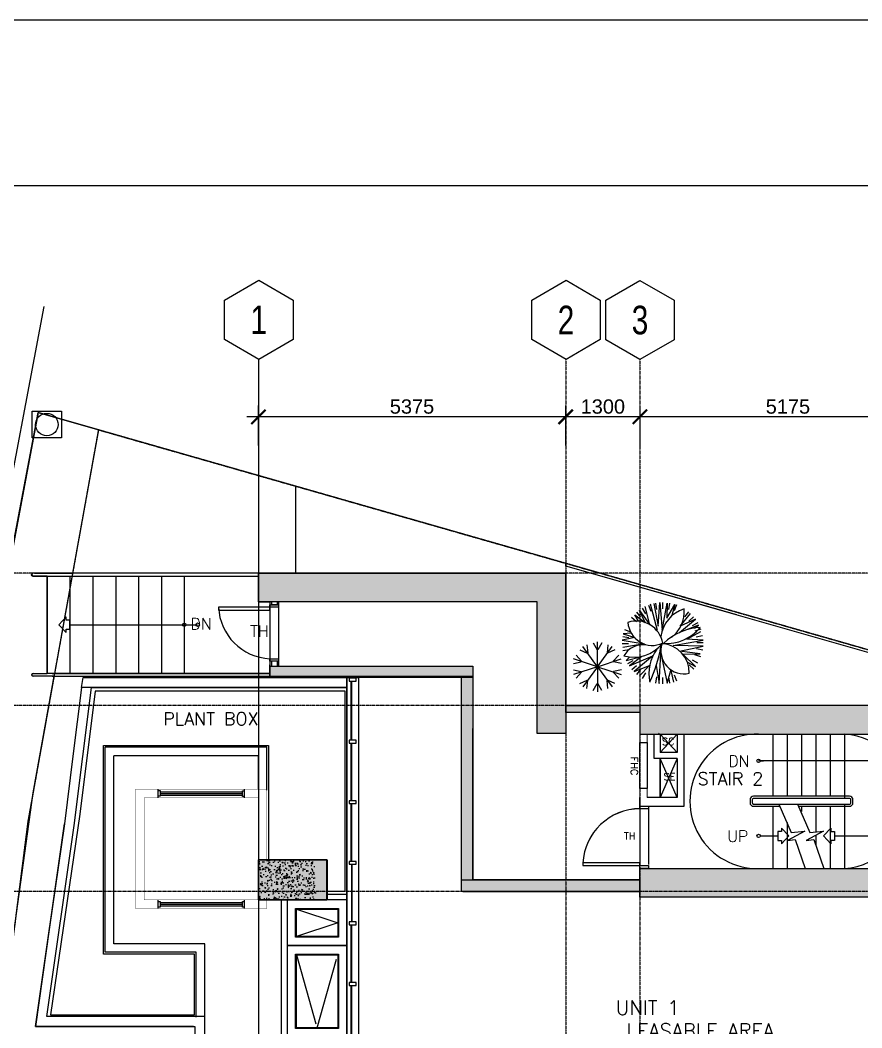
# Model space of a CAD drawing. Header units: inches. Extents: x -189245 to 740841, y -215444 to 469401.
# Drawn here: x 191274 to 205996, y 15239 to 32863 of the extents above; entities that cross this region are included whole.
import ezdxf
from ezdxf.enums import TextEntityAlignment as Align

# ---------------------------------------------------------------- set-up
doc = ezdxf.new("R2010")
doc.units = ezdxf.units.IN
doc.header["$LTSCALE"] = 10
doc.header["$MEASUREMENT"] = 0
for name, pattern in [('CENTER', [2, 1.25, -0.25, 0.25, -0.25]), ('GRID NORMAL$0$GRID BASEMENT$0$GRID GROUND$0$GRID$0$$0$PHANTOM', [2.5, 1.25, -0.25, 0.25, -0.25, 0.25, -0.25]), ('HIDDEN', [0.375, 0.25, -0.125]), ('HIDDEN2', [0.1875, 0.125, -0.0625]), ('PHANTOM2', [31.75, 15.875, -3.175, 3.175, -3.175, 3.175, -3.175])]:
    doc.linetypes.add(name, pattern=pattern)
for name, color, linetype in [('3', 252, 'Continuous'), ('_C_GRANITE', 1, 'Continuous'), ('A-CMU WALL', 4, 'Continuous'), ('A-COLUMN', 6, 'Continuous'), ('A-COLUMN HATCH', 252, 'Continuous'), ('a-dim', 8, 'Continuous'), ('A-DOOR', 1, 'Continuous'), ('A-HATCH COLUMN', 252, 'Continuous'), ('A-HATCH GRAVEL', 8, 'Continuous'), ('A-HATCH-CMU', 8, 'Continuous'), ('A-HATCH-SOLID', 252, 'Continuous'), ('A-PLANTERBOX', 1, 'Continuous'), ('A-ROAD', 252, 'Continuous'), ('A-S-HATCH', 254, 'Continuous'), ('A-SHEARWALL', 6, 'Continuous'), ('A-STAIR', 1, 'Continuous'), ('A-TEXT', 3, 'Continuous'), ('A-TREES', 251, 'Continuous'), ('A-WINDOW', 2, 'Continuous'), ('COLUMN', 6, 'Continuous'), ('GRAY', 8, 'Continuous'), ('GRID', 8, 'CENTER'), ('HATCH AT VIEWPORT', 8, 'Continuous'), ('TSG- DIM1', 1, 'Continuous'), ('TSG- LOW WALL', 22, 'Continuous'), ('TSG- WALL 100', 244, 'Continuous'), ('ZOCALLO', 1, 'Continuous')]:
    doc.layers.add(name, color=color, linetype=linetype)
doc.layers.add('DEFPOINT', color=7, linetype='Continuous', plot=False)
doc.styles.add('GRID NORMAL$0$GRID BASEMENT$0$GRID GROUND$0$GRID$0$Standard', font='ARIAL.TTF')
doc.styles.add('PRSP_Simplex', font='simplex.shx')
doc.dimstyles.new('GRID NORMAL$0$GRID BASEMENT$0$GRID GROUND$0$GRID$0$Standard', dxfattribs={"dimtxt": 250, "dimasz": 0.18, "dimexe": 0.18, "dimexo": 0.0625, "dimgap": 50, "dimtad": 1, "dimdec": 0, "dimzin": 0, "dimdsep": 46, "dimtxsty": 'GRID NORMAL$0$GRID BASEMENT$0$GRID GROUND$0$GRID$0$Standard', "dimcen": 0.09, "dimadec": 0, "dimazin": 0, "dimtfac": 1, "dimtdec": 0, "dimtofl": 0, "dimtmove": 0, "dimatfit": 3, "dimfxl": 1, "dimtolj": 1, "dimtzin": 0, "dimarcsym": 0})

# ---------------------------------------------------------------- blocks, each defined once
blk = doc.blocks.new('GRID NORMAL$0$GRID BASEMENT$0$GRID GROUND$0$GRID$0$$0$GRID-V')
at = {"color": 3}
blk.add_lwpolyline([(6, 10.39), (0, 13.86), (-6, 10.39), (-6, 3.46), (0, 0), (6, 3.46)], close=True, dxfattribs=at)
at = {"color": 6, "style": 'GRID NORMAL$0$GRID BASEMENT$0$GRID GROUND$0$GRID$0$Standard', "width": 0.75}
blk.add_attdef('V', text='', height=5, dxfattribs=at).set_placement((0, 6.93), align=Align.MIDDLE)
blk = doc.blocks.new('GRID NORMAL$0$GRID BASEMENT$0$GRID GROUND$0$GRID$0$_ARCHTICK')
at = {"color": 0, "linetype": 'ByBlock', "ltscale": 20, "const_width": 0.15}
blk.add_lwpolyline([(-0.5, -0.5), (0.5, 0.5)], dxfattribs=at)
blk = doc.blocks.new('*D174')
at = {"layer": 'a-dim', "color": 0, "lineweight": -2, "ltscale": 500}
for p, q in [((202116, 25426), (202116, 26126)), ((207291, 25426), (207291, 26126)), ((207491, 25926), (201916, 25926))]:
    blk.add_line(p, q, dxfattribs=at)
at = {"layer": 'Defpoints', "color": 0, "ltscale": 500}
for p in [(202116, 25926), (202116, 25426), (207291, 25426)]:
    blk.add_point(p, dxfattribs=at)
at = {"layer": 'a-dim', "color": 0, "lineweight": -2, "ltscale": 500, "xscale": 250, "yscale": 250, "zscale": 250, "rotation": 180}
blk.add_blockref('GRID NORMAL$0$GRID BASEMENT$0$GRID GROUND$0$GRID$0$_ARCHTICK', (202116, 25926), dxfattribs=at)
at = {"layer": 'a-dim', "color": 0, "lineweight": -2, "ltscale": 500, "xscale": 250, "yscale": 250, "zscale": 250}
blk.add_blockref('GRID NORMAL$0$GRID BASEMENT$0$GRID GROUND$0$GRID$0$_ARCHTICK', (207291, 25926), dxfattribs=at)
at = {"layer": 'a-dim', "color": 3, "ltscale": 500, "insert": (204703, 26104), "char_height": 250, "attachment_point": 5, "style": 'GRID NORMAL$0$GRID BASEMENT$0$GRID GROUND$0$GRID$0$Standard'}
blk.add_mtext('\\A1;5175', dxfattribs=at)
blk = doc.blocks.new('*D175')
at = {"layer": 'a-dim', "color": 0, "lineweight": -2, "ltscale": 500}
for p, q in [((195441, 25426), (195441, 26126)), ((200816, 25426), (200816, 26126)), ((201016, 25926), (195241, 25926))]:
    blk.add_line(p, q, dxfattribs=at)
at = {"layer": 'Defpoints', "color": 0, "ltscale": 500}
for p in [(195441, 25926), (195441, 25426), (200816, 25426)]:
    blk.add_point(p, dxfattribs=at)
at = {"layer": 'a-dim', "color": 0, "lineweight": -2, "ltscale": 500, "xscale": 250, "yscale": 250, "zscale": 250, "rotation": 180}
blk.add_blockref('GRID NORMAL$0$GRID BASEMENT$0$GRID GROUND$0$GRID$0$_ARCHTICK', (195441, 25926), dxfattribs=at)
at = {"layer": 'a-dim', "color": 0, "lineweight": -2, "ltscale": 500, "xscale": 250, "yscale": 250, "zscale": 250}
blk.add_blockref('GRID NORMAL$0$GRID BASEMENT$0$GRID GROUND$0$GRID$0$_ARCHTICK', (200816, 25926), dxfattribs=at)
at = {"layer": 'a-dim', "color": 3, "ltscale": 500, "insert": (198128, 26104), "char_height": 250, "attachment_point": 5, "style": 'GRID NORMAL$0$GRID BASEMENT$0$GRID GROUND$0$GRID$0$Standard'}
blk.add_mtext('\\A1;5375', dxfattribs=at)
blk = doc.blocks.new('*D178')
at = {"layer": 'a-dim', "color": 0, "lineweight": -2, "ltscale": 500}
for p, q in [((200816, 25426), (200816, 26126)), ((202116, 25426), (202116, 26126)), ((202316, 25926), (200616, 25926))]:
    blk.add_line(p, q, dxfattribs=at)
at = {"layer": 'Defpoints', "color": 0, "ltscale": 500}
for p in [(200816, 25926), (200816, 25426), (202116, 25426)]:
    blk.add_point(p, dxfattribs=at)
at = {"layer": 'a-dim', "color": 0, "lineweight": -2, "ltscale": 500, "xscale": 250, "yscale": 250, "zscale": 250, "rotation": 180}
blk.add_blockref('GRID NORMAL$0$GRID BASEMENT$0$GRID GROUND$0$GRID$0$_ARCHTICK', (200816, 25926), dxfattribs=at)
at = {"layer": 'a-dim', "color": 0, "lineweight": -2, "ltscale": 500, "xscale": 250, "yscale": 250, "zscale": 250}
blk.add_blockref('GRID NORMAL$0$GRID BASEMENT$0$GRID GROUND$0$GRID$0$_ARCHTICK', (202116, 25926), dxfattribs=at)
at = {"layer": 'a-dim', "color": 3, "ltscale": 500, "insert": (201466, 26104), "char_height": 250, "attachment_point": 5, "style": 'GRID NORMAL$0$GRID BASEMENT$0$GRID GROUND$0$GRID$0$Standard'}
blk.add_mtext('\\A1;1300', dxfattribs=at)
blk = doc.blocks.new('SW-5')
at = {"layer": 'A-HATCH-SOLID', "ltscale": 2}
blk.add_hatch(color=254, dxfattribs=at).paths.add_polyline_path([(0, 2800), (-500, 2800), (-500, 500), (-5375, 500), (-5375, 0), (0, 0)])
at = {"layer": 'A-SHEARWALL', "ltscale": 2}
blk.add_lwpolyline([(0, 2800), (-500, 2800), (-500, 500), (-5375, 500), (-5375, 0), (0, 0), (0, 2800)], dxfattribs=at)
at = {"layer": 'A-SHEARWALL', "color": 6, "ltscale": 2}
blk.add_lwpolyline([(0, 2800), (-500, 2800), (-500, 500), (-5375, 500), (-5375, 0), (0, 0), (0, 2800)], dxfattribs=at)
blk = doc.blocks.new('TREE1')
for p, q in [((0, 0), (-1029, 1416)), ((-736, 1527), (-674, 966)), ((-302, 1667), (-22, 1178)), ((0, 0), (0, 1750)), ((0, 0), (1029, 1416)), ((302, 1667), (22, 1178)), ((736, 1527), (674, 966)), ((-1493, 803), (-1113, 385)), ((-1225, 1171), (-710, 940)), ((1225, 1171), (710, 940)), ((1493, 803), (1113, 385)), ((-1679, 228), (-1127, 343)), ((0, 0), (-1664, 541)), ((0, 0), (-1664, -541)), ((0, 0), (-1029, -1416)), ((0, 0), (1664, 541)), ((0, 0), (0, -1750)), ((0, 0), (1029, -1416)), ((0, 0), (1664, -541)), ((1679, 228), (1127, 343)), ((-1679, -228), (-1127, -343)), ((-1493, -803), (-1113, -385)), ((1493, -803), (1113, -385)), ((1679, -228), (1127, -343)), ((-1225, -1171), (-710, -940)), ((-736, -1527), (-674, -966)), ((-302, -1667), (-22, -1178)), ((302, -1667), (22, -1178)), ((736, -1527), (674, -966)), ((1225, -1171), (710, -940))]:
    blk.add_line(p, q)
blk = doc.blocks.new('TREE4')
for p, q in [((-32, 5047), (-32, 4255)), ((-1756, 4733), (-1485, 3989)), ((-908, 4966), (-771, 4186)), ((844, 4976), (707, 4195)), ((2494, 4385), (2098, 3699)), ((3217, 3885), (2708, 3278)), ((-3887, 3223), (-3281, 2714)), ((3843, 3267), (3236, 2757)), ((4351, 2549), (3665, 2153)), ((-4755, 1701), (-4011, 1430)), ((-4388, 2500), (-3702, 2104)), ((-4978, 850), (-4198, 713)), ((4960, 906), (4180, 768)), ((5041, 30), (4249, 30)), ((-5050, -26), (-4258, -26)), ((-4968, -902), (-4188, -765)), ((4970, -847), (4189, -709)), ((-4736, -1750), (-3991, -1479)), ((-4360, -2545), (-3674, -2149)), ((648, -1560), (1512, -4831)), ((4747, -1697), (4002, -1426)), ((-3851, -3263), (-3244, -2754)), ((-3226, -3881), (-2717, -3275)), ((2543, -4354), (2147, -3668)), ((3261, -3845), (2751, -3238)), ((3879, -3220), (3272, -2711)), ((-1703, -4749), (-1432, -4005)), ((-853, -4972), (-715, -4192)), ((24, -5044), (24, -4252)), ((900, -4962), (762, -4182)), ((1748, -4730), (1477, -3985))]:
    blk.add_line(p, q)
for points in [[(792, 2761), (432, 5011), (216, 1290), (-576, 4981), (-1008, 3391), (-1368, 4831)], [(4105, 1740), (4537, 2161), (2593, 1650), (4105, 2821), (1224, 1590), (3529, 3541), (1656, 2791), (2881, 4081)], [(-3025, 2341), (-4105, 2881), (-2521, 1350), (-4681, 1320), (-2089, 990), (-5041, 360), (-1296, 270), (-5041, -360), (-3025, -510), (-4753, -1470)], [(3961, -1230), (4897, -1170), (3457, -690), (5041, -390), (2305, 90), (4969, 540)], [(-3961, -1860), (-4465, -2251), (-2089, -1320), (-4105, -2971), (-2161, -2101), (-3457, -3691)], [(1080, -4951), (576, -2131), (360, -5071), (72, -1620), (-576, -4981), (-504, -3121), (-1512, -4801), (-1152, -3421)], [(3025, -2821), (3457, -3541), (2161, -2581), (2881, -4051), (1584, -2281), (2161, -4561)]]:
    blk.add_lwpolyline(points)
for centre, radius, start, end in [((-2666, 939), 2885, 341.62676, 102.9574), ((16797, -2354), 16812, 154.8092, 170.50063), ((-3240, 3721), 4951, 323.12779, 12.95904), ((353, 3685), 3666, 178.97333, 265.61083), ((3578, -2713), 4452, 73.73227, 141.9617), ((2419, 2989), 2799, 263.22403, 329.30137), ((-371, -5543), 5611, 86.94491, 140.18855), ((-5033, 5120), 7079, 272.84713, 313.67805), ((3261, 557), 3312, 189.64417, 288.67759), ((1272, -2777), 3055, 3.6935, 114.61332), ((1304, -3912), 3984, 126.75758, 185.02943), ((-3876, -322), 4121, 287.09329, 353.19762)]:
    blk.add_arc(centre, radius, start, end)

msp = doc.modelspace()

# ---------------------------------------------------------------- hatches: boundary and pattern name
at = {"layer": 'A-COLUMN'}
msp.add_hatch(color=254, dxfattribs=at).paths.add_polyline_path([(200815.71025, 20876.62787), (202115.71025, 20876.62787), (202115.71025, 20752.09456), (200815.70988, 20752.09456)])
at = {"layer": 'A-COLUMN HATCH'}
h = msp.add_hatch(dxfattribs=at)
h.set_pattern_fill('AR-CONC', color=256, scale=25, angle=-90, style=0)
h.set_pattern_definition([(320, (-110628.17, 351576.13), (-15.688034, -179.315046), [18.75, -206.25]), (265, (-110628.17, 351576.13), (188.04803, 34.68783), [15, -165]), (10.4514, (-110629.47, 351561.18), (172.359886, -144.627345), [15.93505, -175.28553]), (316.1842, (-110578.17, 351576.13), (-41.37975, -266.81026), [28.125, -309.375]), (6.6356, (-110581.61, 351553.9), (243.52947, -233.66568), [23.90257, -262.92825]), (261.1842, (-110578.17, 351576.13), (243.52965, -233.66549), [22.5, -247.5]), (291, (-110590.67, 351551.13), (-100.654723, -149.226763), [18.75, -206.25]), (236, (-110590.67, 351551.13), (181.28751, -60.82883), [15, -165]), (341.4514, (-110599.05, 351538.7), (80.632624, -210.05566), [15.93505, -175.28553]), (307.5, (-110628.167, 351576.13), (83.2234635, -3.039964), [0, -163, 0, -167.5, 0, -165.625]), (277.5, (-110628.17, 351576.13), (98.602928, -65.767384), [0, -95.5, 0, -159.25, 0, -63.125]), (237.5, (-110628.167, 351631.88), (-5.638718, -133.455609), [0, -62.5, 0, -195, 0, -258.75]), (227.5, (-110628.17, 351656.88), (25.026246, -145.796542), [0, -81.25, 0, -129.5, 0, -183.75])])
h.paths.add_polyline_path([(196442.29694, 18177.12214), (195442.29694, 18177.12214), (195442.29694, 17834.28129), (196442.29694, 17835.02857)])
h.paths.add_polyline_path([(196442.29694, 17835.02857), (195442.29694, 17834.28129), (195442.29694, 17477.12214), (196442.29694, 17477.12214)])
at = {"layer": 'A-HATCH COLUMN', "ltscale": 2}
msp.add_hatch(color=254, dxfattribs=at).paths.add_polyline_path([(206790.71024, 20376.65545), (206790.71024, 19801.65545), (207290.71024, 19801.65545), (207290.71024, 20376.65545), (207290.71024, 20876.65545), (202115.71024, 20876.65545), (202115.71024, 20376.65545)])
at = {"layer": 'A-HATCH GRAVEL'}
h = msp.add_hatch(dxfattribs=at)
h.set_pattern_fill('AR-CONC', color=256, scale=100, style=0)
h.set_pattern_definition([(50, (195442.3, -24722.9), (717.26, -62.752), [75, -825]), (355, (195442.3, -24722.9), (-138.751, 752.192), [60, -660]), (100.4514, (195502.1, -24728.1), (578.509, 689.44), [63.74, -701.142]), (46.1842, (195442.3, -24522.9), (1067.241, -165.519), [112.5, -1237.5]), (96.6356, (195531.2, -24536.7), (934.663, 974.118), [95.61, -1051.713]), (351.1842, (195442.3, -24522.9), (934.662, 974.12), [90, -990]), (21, (195542.3, -24572.9), (596.907, -402.619), [75, -825]), (326, (195542.3, -24572.9), (243.315, 725.15), [60, -660]), (71.4514, (195592.04, -24606.4), (840.223, 322.53), [63.74, -701.142]), (37.5, (195442.3, -24722.88), (12.1599, 332.8939), [0, -652, 0, -670, 0, -662.5]), (7.5, (195442.3, -24722.88), (263.0695, 394.4117), [0, -382, 0, -637, 0, -252.5]), (327.5, (195219.3, -24722.88), (533.8224, -22.5549), [0, -250, 0, -780, 0, -1035]), (317.5, (195119.3, -24722.9), (583.186, 100.105), [0, -325, 0, -518, 0, -735])])
h.paths.add_polyline_path([(195442.29694, 17477.12214), (195442.29694, 18177.12214), (196442.29694, 18177.12214), (196442.29694, 17477.12214)])
h = msp.add_hatch(dxfattribs=at)
h.set_pattern_fill('AR-CONC', color=256, scale=100, style=0)
h.set_pattern_definition([(50, (195442.3, -24723.8), (717.26, -62.752), [75, -825]), (355, (195442.3, -24723.8), (-138.751, 752.192), [60, -660]), (100.4514, (195502.1, -24729.04), (578.509, 689.44), [63.74, -701.142]), (46.1842, (195442.3, -24523.8), (1067.241, -165.519), [112.5, -1237.5]), (96.6356, (195531.2, -24537.6), (934.663, 974.118), [95.61, -1051.713]), (351.1842, (195442.3, -24523.8), (934.662, 974.12), [90, -990]), (21, (195542.3, -24573.8), (596.907, -402.619), [75, -825]), (326, (195542.3, -24573.8), (243.315, 725.15), [60, -660]), (71.4514, (195592.04, -24607.36), (840.223, 322.53), [63.74, -701.142]), (37.5, (195442.3, -24723.8), (12.1599, 332.8939), [0, -652, 0, -670, 0, -662.5]), (7.5, (195442.3, -24723.8), (263.0695, 394.4117), [0, -382, 0, -637, 0, -252.5]), (327.5, (195219.3, -24723.8), (533.8224, -22.5549), [0, -250, 0, -780, 0, -1035]), (317.5, (195119.3, -24723.8), (583.186, 100.105), [0, -325, 0, -518, 0, -735])])
h.paths.add_polyline_path([(195442.29694, 17476.18876), (195442.29694, 18176.18876), (196442.29694, 18176.18876), (196442.29694, 17476.18876)])
at = {"layer": 'A-HATCH-SOLID', "ltscale": 2}
for color, points in [(256, [(199190.71024, 21564.18876), (195643.71024, 21564.18876), (195643.71024, 21364.18876), (199190.71024, 21364.18876)]), (256, [(199190.71024, 21364.18876), (198990.71024, 21364.18876), (198990.71024, 17826.18876), (199190.71024, 17826.18876)]), (254, [(206790.71024, 18026.65545), (206790.71024, 18701.65545), (207290.71024, 18701.65545), (207290.71024, 18026.65545), (207290.71024, 17526.65545), (202115.71024, 17526.65545), (202115.71024, 18026.65545)]), (256, [(202115.71024, 17826.18876), (199190.71024, 17826.18876), (198990.71024, 17826.18876), (198990.71024, 17626.18876), (202115.71024, 17626.18876)])]:
    msp.add_hatch(color=color, dxfattribs=at).paths.add_polyline_path(points)
at = {"layer": 'COLUMN', "ltscale": 2}
msp.add_hatch(color=253, dxfattribs=at).paths.add_polyline_path([(195440.71025, 18176.18876), (195440.71025, 17476.18876), (196640.71025, 17476.18876), (196640.71025, 18176.18876)])

# ---------------------------------------------------------------- linework, layer by layer
at = {"color": 8, "linetype": 'HIDDEN', "ltscale": 500}
for p, q in [((196104.79694, 17313.68876), (196829.79694, 17076.18876)), ((196829.79694, 17076.18876), (196104.79694, 16838.68876))]:
    msp.add_line(p, q, dxfattribs=at)
for points in [[(195842.29694, 14076.18876), (195842.29694, 14076.18876), (195842.29694, 17476.18876)], [(196640.71025, 17576.18876), (196990.71025, 17576.18876)]]:
    msp.add_lwpolyline(points)
for points in [[(195942.29694, 16676.18876), (196992.29694, 16676.18876), (196992.29694, 17476.18876), (195942.29694, 17476.18876)], [(195942.29694, 15076.18876), (196992.29694, 15076.18876), (196992.29694, 16676.18876), (195942.29694, 16676.18876)]]:
    msp.add_lwpolyline(points, close=True)
at = {"color": 1}
for points in [[(196092.29694, 17326.18876), (196842.29694, 17326.18876), (196842.29694, 16826.18876), (196092.29694, 16826.18876)], [(196104.79694, 17313.68876), (196829.79694, 17313.68876), (196829.79694, 16838.68876), (196104.79694, 16838.68876)], [(196092.29694, 16526.18876), (196842.29694, 16526.18876), (196842.29694, 15226.18876), (196092.29694, 15226.18876)], [(196104.79694, 16513.68876), (196829.79694, 16513.68876), (196829.79694, 15238.68876), (196104.79694, 15238.68876)]]:
    msp.add_lwpolyline(points, close=True, dxfattribs=at)
at = {"color": 8, "linetype": 'HIDDEN', "ltscale": 500}
msp.add_lwpolyline([(196104.79694, 16513.68876), (196467.29694, 15238.68876), (196829.79694, 16513.68876)], dxfattribs=at)
at = {"layer": '3', "linetype": 'GRID NORMAL$0$GRID BASEMENT$0$GRID GROUND$0$GRID$0$$0$PHANTOM', "flags": 128}
msp.add_lwpolyline([(246523.04278, 10296.0564), (246059.05996, 1618.4519), (246440.71881, -10485.53243), (247415.93339, -18556.83075), (192752.14865, -31905.37142), (191495.01456, -25059.84633), (190539.94155, -17762.07711), (189959.5757, -10424.99489), (189755.99256, -3087.81874), (189932.17722, 4240.06356), (190486.76304, 11569.11088), (191414.41478, 18850.25517), (192648.19583, 25700.02775), (246541.99716, 10303.25282)], dxfattribs=at)
at = {"layer": '3', "color": 3, "linetype": 'GRID NORMAL$0$GRID BASEMENT$0$GRID GROUND$0$GRID$0$$0$PHANTOM', "flags": 128}
msp.add_lwpolyline([(246523.04278, 10292.92621), (246059.05997, 1615.3217), (246440.71881, -10488.66262), (247415.93339, -18559.96094), (192752.14865, -31908.50162), (191495.01456, -25062.97652), (190539.94155, -17765.2073), (189959.5757, -10428.12508), (189755.99256, -3090.94893), (189932.17722, 4236.93337), (190486.76304, 11565.98069), (191414.41478, 18847.12498), (192648.19583, 25696.89755), (246541.99716, 10300.12263)], dxfattribs=at)
at = {"layer": '_C_GRANITE', "ltscale": 2}
msp.add_lwpolyline([(189914.12346, 16060.38295), (190134.49088, 17731.43099), (190286.07494, 18946.4139), (190322.92353, 19256.71996), (190499.97065, 20205.07303), (190670.74087, 21119.80391), (190926.516, 22479.23796), (191095.9302, 23376.50895), (191329.4071, 24613.07622), (191515.68596, 25599.66779), (191591.76386, 26002.60033), (192707.69644, 25683.02918), (193999.20441, 25314.06174), (196096.7086, 24714.83142)], dxfattribs=at)
at = {"layer": 'A-CMU WALL', "color": 4, "linetype": 'Continuous'}
for p, q in [((195643.71024, 22688.72207), (195643.71024, 22594.22207)), ((195668.71024, 22688.72207), (195668.71024, 22638.75538)), ((195768.71024, 22639.22207), (195668.71024, 22639.22207)), ((195768.71024, 22688.72207), (195768.71024, 22638.75538)), ((195793.71024, 22688.72207), (195793.71024, 22594.22207)), ((195643.71024, 21649.22207), (195643.71024, 21588.72207)), ((195793.71024, 21649.22207), (195643.71024, 21649.22207)), ((195668.71024, 21649.22207), (195668.87802, 21564.3621)), ((195768.71024, 21649.22207), (195668.71024, 21649.22207)), ((195768.71024, 21649.22207), (195768.71024, 21564.18876)), ((195793.71024, 21649.22207), (195793.71024, 21564.18876))]:
    msp.add_line(p, q, dxfattribs=at)
at = {"layer": 'A-CMU WALL', "lineweight": 0}
for p, q in [((202115.71024, 20226.8888), (202115.71024, 20376.65545)), ((202240.71024, 20226.8888), (202240.71024, 20376.65545)), ((202240.71024, 20226.8888), (202115.71024, 20226.8888)), ((202115.71024, 19277.12214), (202115.71024, 19426.8888)), ((202240.71024, 19426.8888), (202115.71024, 19426.8888)), ((202240.71024, 19266.92581), (202240.71024, 19426.8888))]:
    msp.add_line(p, q, dxfattribs=at)
at = {"layer": 'A-CMU WALL', "linetype": 'Continuous'}
for p, q in [((202465.71926, 20376.65545), (202465.71926, 20051.65545)), ((202465.71926, 19951.65545), (202465.71926, 19266.92581))]:
    msp.add_line(p, q, dxfattribs=at)
at = {"layer": 'A-CMU WALL', "color": 1, "linetype": 'Continuous'}
for p, q in [((202764.72827, 20376.65545), (202465.71926, 20051.65545)), ((202765.71926, 20051.65545), (202465.71926, 20376.65545)), ((202765.71926, 19951.65545), (202465.71926, 19266.92581)), ((202764.72827, 19267.92581), (202465.71926, 19951.65545))]:
    msp.add_line(p, q, dxfattribs=at)
at = {"layer": 'A-CMU WALL'}
msp.add_line((199015.71025, 17626.18876), (202115.71025, 17626.18876), dxfattribs=at)
at = {"layer": 'A-CMU WALL', "color": 4, "linetype": 'Continuous'}
msp.add_lwpolyline([(195793.71024, 22639.22207), (195793.71024, 22594.22207), (195643.71024, 22594.22207), (195643.71024, 22639.22207)], close=True, dxfattribs=at)
at = {"layer": 'A-CMU WALL'}
for points in [[(195643.71024, 21564.18876), (199190.71024, 21564.18876), (199190.71024, 18939.65545)], [(195643.71024, 21564.18876), (199190.71024, 21564.18876), (199190.71024, 18939.65545)], [(202115.71024, 17826.18876), (199190.71024, 17826.18876), (199190.71024, 20477.12214)], [(202115.71024, 17826.18876), (199190.71024, 17826.18876), (199190.71024, 20477.12214)]]:
    msp.add_lwpolyline(points, dxfattribs=at)
at = {"layer": 'A-CMU WALL', "ltscale": 2}
msp.add_lwpolyline([(195643.71024, 21564.18876), (199190.71024, 21564.18876), (199190.71024, 21364.18876), (195643.71024, 21364.18876)], close=True, dxfattribs=at)
for points in [[(198990.71024, 17626.18876), (198990.71024, 17626.18876), (198990.71024, 21364.18876)], [(199190.71024, 21364.18876), (199190.71024, 21364.18876), (199190.71024, 17826.18876)]]:
    msp.add_lwpolyline(points, dxfattribs=at)
at = {"layer": 'A-CMU WALL', "linetype": 'Continuous'}
for points in [[(202765.71926, 19951.65545), (202365.71926, 19951.65545), (202365.71926, 20376.65545), (202465.71926, 20376.65545), (202465.71926, 20051.65545)], [(202765.71926, 20051.65545), (202465.71926, 20051.65545)]]:
    msp.add_lwpolyline(points, dxfattribs=at)
at = {"layer": 'A-CMU WALL', "color": 8, "linetype": 'Continuous'}
msp.add_lwpolyline([(202765.71926, 19951.65545), (202465.71926, 19951.65545)], dxfattribs=at)
at = {"layer": 'A-CMU WALL'}
msp.add_lwpolyline([(198990.71024, 17826.18876), (202115.71024, 17826.18876), (202115.71024, 17626.18876), (198990.71024, 17626.18876)], close=True, dxfattribs=at)
at = {"layer": 'A-COLUMN', "color": 4, "linetype": 'Continuous'}
msp.add_line((195643.71024, 21364.18876), (195643.71024, 21588.72207), dxfattribs=at)
msp.add_lwpolyline([(200815.71025, 20876.62787), (202115.71025, 20876.62787), (202115.71025, 20752.09456), (200815.70988, 20752.09456)], close=True, dxfattribs=at)
at = {"layer": 'A-DOOR', "color": 8}
for p, q in [((195643.71024, 22639.22207), (195643.71024, 21642.22207)), ((195793.71024, 22639.22207), (195793.71024, 21649.22207)), ((202115.71025, 19071.18876), (202115.71025, 18071.18876)), ((202265.71025, 19071.18876), (202265.71025, 18096.18876))]:
    msp.add_line(p, q, dxfattribs=at)
at = {"layer": 'A-DOOR'}
for p, q in [((202115.71024, 19077.12214), (202115.71024, 18077.12214)), ((202265.71024, 19077.12214), (202265.71024, 18102.12214))]:
    msp.add_line(p, q, dxfattribs=at)
at = {"layer": 'A-DOOR', "color": 2}
for points in [[(195643.71024, 22594.22207), (194743.71024, 22594.22207), (194743.71024, 22544.22207), (195643.71024, 22544.22207)], [(195793.71024, 21694.22207), (195793.71024, 21649.22207), (195643.71024, 21649.22207), (195643.71024, 21694.22207)], [(202265.71025, 19116.18876), (202265.71025, 19071.18876), (202115.71025, 19071.18876), (202115.71025, 19116.18876)], [(202115.71024, 18077.12214), (202115.71024, 18127.12214), (201115.71024, 18127.12214), (201115.71024, 18077.12214)], [(202265.71024, 18077.12214), (202265.71024, 18027.12214), (202115.71024, 18027.12214), (202115.71024, 18077.12214)]]:
    msp.add_lwpolyline(points, close=True, dxfattribs=at)
at = {"layer": 'A-DOOR', "color": 1}
for centre, radius, start, end in [((195687.14828, 22637.51148), 944.43068, 182.62715902, 267.27965714), ((202121.88605, 18064.12558), 1007.81915, 90.351104722, 176.727576038), ((202121.64835, 18063.62233), 1007.58392, 90.337669458, 176.724729114)]:
    msp.add_arc(centre, radius, start, end, dxfattribs=at)
at = {"layer": 'A-HATCH GRAVEL'}
for p, q in [((192380.71024, 21388.65957), (199190.71024, 21388.72207)), ((191540.71024, 15263.56832), (192047.62516, 18807.04397)), ((194305.68474, 15263.62752), (191540.71024, 15263.56832))]:
    msp.add_line(p, q, dxfattribs=at)
at = {"layer": 'A-HATCH-CMU'}
msp.add_line((202466.71024, 20362.84453), (202441.07165, 20388.48312), dxfattribs=at)
at = {"layer": 'A-PLANTERBOX', "color": 2, "linetype": 'PHANTOM2'}
msp.add_line((191478.75225, 23164.65545), (191478.75225, 23164.65545), dxfattribs=at)
at = {"layer": 'A-PLANTERBOX', "color": 2}
for p, q in [((195440.71024, 23189.65545), (191503.75225, 23189.65545)), ((191503.75225, 23139.65545), (195440.71024, 23139.65545)), ((191478.75225, 21413.65957), (191478.75225, 21413.65957)), ((191836.61702, 21438.59707), (195643.71024, 21438.65957)), ((191836.61702, 21388.59707), (195643.71024, 21388.65957))]:
    msp.add_line(p, q, dxfattribs=at)
at = {"layer": 'A-PLANTERBOX'}
for p, q in [((194144.71024, 23139.65545), (194144.71024, 21439.59295)), ((191478.75225, 21414.59295), (191478.75225, 21414.59295))]:
    msp.add_line(p, q, dxfattribs=at)
at = {"layer": 'A-PLANTERBOX', "color": 1}
for p, q in [((192760.71025, 16560.12212), (192760.71025, 20147.12216)), ((195590.71027, 20147.12216), (192760.71025, 20147.12216)), ((192910.71025, 16710.12213), (192910.71025, 19997.12216)), ((195440.71027, 19997.12216), (192910.71025, 19997.12216)), ((195440.71027, 19413.62752), (195440.71027, 19997.12216)), ((195440.71024, 19263.62752), (195440.71024, 18177.12214)), ((194504.09805, 16710.12213), (192910.71025, 16710.12213)), ((194504.09805, 15422.56089), (194504.09805, 16710.12213)), ((194354.09805, 16560.12212), (193290.71025, 16560.12212)), ((194354.09805, 15422.56089), (194354.09805, 16560.12212))]:
    msp.add_line(p, q, dxfattribs=at)
for points in [[(194505.68474, 13627.12214), (194505.68474, 15438.62752), (191742.52663, 15438.56832), (192220.2309, 18777.85345), (192521.28187, 21189.93848), (196990.71017, 21189.18876)], [(194354.09805, 15422.56089), (194354.09805, 16560.12212), (192760.71025, 16560.12212)]]:
    msp.add_lwpolyline(points, dxfattribs=at)
at = {"layer": 'A-PLANTERBOX', "color": 2}
msp.add_lwpolyline([(194324.09805, 15464.56087), (194324.09805, 16530.12212), (192730.71024, 16530.12212), (192730.71024, 20177.12216), (195620.71027, 20177.12216), (195620.71027, 18177.12214), (196642.29694, 18177.12214), (196642.29694, 17627.12214), (196959.12359, 17627.12213), (196959.12359, 21129.65548), (192585.01828, 21129.65548), (192317.79373, 18977.60344), (191804.47287, 15464.50167)], close=True, dxfattribs=at)
at = {"layer": 'A-PLANTERBOX', "color": 2, "linetype": 'PHANTOM2'}
for start, end in [(90, 180), (180, 270)]:
    msp.add_arc((191503.75225, 23164.65545), 25, start, end, dxfattribs=at)
at = {"layer": 'A-PLANTERBOX', "color": 2}
for start, end in [(90, 180), (180, 270)]:
    msp.add_arc((191503.75225, 21413.65957), 25, start, end, dxfattribs=at)
at = {"layer": 'A-ROAD'}
for points in [[(200815.71024, 23315.5631), (200815.71024, 23367.56352), (203812.29148, 22511.4783)], [(203812.29148, 22459.47788), (200815.71024, 23315.5631)]]:
    msp.add_lwpolyline(points, dxfattribs=at)
at = {"layer": 'A-ROAD', "color": 4}
msp.add_lwpolyline([(200815.71025, 23314.62972), (200815.71025, 23366.63014), (226774.43474, 15950.55206), (226774.43474, 15898.55165), (200815.71025, 23314.62972)], dxfattribs=at)
at = {"layer": 'A-S-HATCH', "color": 250, "linetype": 'HIDDEN2', "ltscale": 2, "flags": 128}
msp.add_lwpolyline([(201634.12241, -29736.02693), (192752.14865, -31904.94715), (191495.01456, -25059.42205), (190032.50412, -18947.7929), (189959.5757, -10424.57062), (189755.99256, -3087.39446), (189932.17722, 4240.48783), (190486.76304, 11569.53515), (191414.41478, 18850.67944), (192648.19583, 25700.45202), (201503.54849, 23170.59017)], dxfattribs=at)
at = {"layer": 'A-SHEARWALL'}
for p, q in [((200815.71025, 23188.72207), (195675.73576, 23188.72207)), ((202115.71025, 19242.15545), (202115.71025, 19116.18876))]:
    msp.add_line(p, q, dxfattribs=at)
for points in [[(203812.29148, 20877.12214), (202115.71024, 20877.12214), (202115.71024, 20877.12214)], [(202115.71025, 19116.18876), (202115.71025, 19266.18876)]]:
    msp.add_lwpolyline(points, dxfattribs=at)
at = {"layer": 'A-SHEARWALL', "color": 6}
for points in [[(206790.71024, 20376.65545), (206790.71024, 19801.65545), (207290.71024, 19801.65545), (207290.71024, 20376.65545), (207290.71024, 20376.65545), (207290.71024, 20876.65545), (202115.71024, 20876.65545), (202115.71024, 20376.65545), (202115.71024, 20376.65545), (202115.71024, 20376.65545), (206790.71024, 20376.65545)], [(206790.71024, 18026.65545), (206790.71024, 18701.65545), (207290.71024, 18701.65545), (207290.71024, 18026.65545), (207290.71024, 18026.65545), (207290.71024, 17526.65545), (202115.71024, 17526.65545), (202115.71024, 18026.65545), (202115.71024, 18026.65545), (202115.71024, 18026.65545), (206790.71024, 18026.65545)]]:
    msp.add_lwpolyline(points, dxfattribs=at)
at = {"layer": 'A-STAIR', "color": 7}
msp.add_line((191686.59602, 27852.33476), (190080.87216, 19347.91512), dxfattribs=at)
at = {"layer": 'A-STAIR'}
for p, q in [((191744.71024, 23138.72207), (191744.71024, 21438.65957)), ((192144.71024, 23138.72207), (192144.71024, 21438.65957)), ((192544.71024, 23138.72207), (192544.71024, 21438.65957)), ((192944.71024, 23138.72207), (192944.71024, 21438.65957)), ((193344.71024, 23138.72207), (193344.71024, 21438.65957)), ((193744.71024, 23138.72207), (193744.71024, 21427.30091)), ((204220.71024, 19908.15545), (204274.41009, 19908.15545)), ((204220.71024, 18595.15545), (204524.41009, 18595.15545))]:
    msp.add_line(p, q, dxfattribs=at)
at = {"layer": 'A-STAIR', "color": 2}
for points in [[(192075.89012, 22425.19082), (191951.58538, 22288.69082), (192075.89012, 22152.19082), (192075.89012, 22210.69082), (192144.71024, 22210.69082), (192144.71024, 22366.69082), (192075.89012, 22366.69082)], [(204593.23022, 18458.65545), (204717.53495, 18595.15545), (204593.23022, 18731.65545), (204593.23022, 18673.15545), (204524.41009, 18673.15545), (204524.41009, 18517.15545), (204593.23022, 18517.15545)], [(205451.1249, 18458.65545), (205326.82017, 18595.15545), (205451.1249, 18731.65545), (205451.1249, 18673.15545), (205519.94503, 18673.15545), (205519.94503, 18517.15545), (205451.1249, 18517.15545)]]:
    msp.add_lwpolyline(points, close=True, dxfattribs=at)
at = {"layer": 'A-STAIR'}
for points in [[(192144.71024, 22288.69082), (194144.71024, 22288.69082), (194144.71024, 22288.69082), (194144.71024, 22288.69082)], [(192378.75225, 22289.6242), (194378.75225, 22289.6242), (194378.75225, 22289.6242), (194378.75225, 22289.6242)], [(205519.94503, 18595.15545), (206409.21024, 18595.15545), (206409.21024, 19908.15545), (204190.71024, 19908.15545)]]:
    msp.add_lwpolyline(points, dxfattribs=at)
at = {"layer": 'A-STAIR', "linetype": 'Continuous'}
for points in [[(204440.71024, 20376.65545), (204440.71024, 19289.65545)], [(204690.71024, 20376.65545), (204690.71024, 19289.65545)], [(204940.71024, 20376.65545), (204940.71024, 19289.65545)], [(205190.71024, 20376.65545), (205190.71024, 19289.65545)], [(205440.71024, 20376.65545), (205440.71024, 19289.65545)], [(205690.71024, 20376.65545), (205690.71024, 19251.65545)], [(204440.71024, 19113.65545), (204440.71024, 18026.65545)], [(204940.71024, 19113.65545), (204940.71024, 19021.07748)], [(205190.71024, 19113.65545), (205190.71024, 18664.90552)], [(205440.71024, 19113.65545), (205440.71024, 18026.65545)], [(205690.71024, 19151.65545), (205690.71024, 18026.65545)], [(204690.71024, 18829.51697), (204690.71024, 18026.65545)], [(204940.71024, 18671.39444), (204940.71024, 18645.60696)], [(205190.71024, 18604.40167), (205190.71024, 18434.24274)]]:
    msp.add_lwpolyline(points, dxfattribs=at)
at = {"layer": 'A-STAIR', "color": 2, "linetype": 'Continuous'}
for points in [[(204884.07352, 19113.65545), (205777.71024, 19113.65545, 0.4142135624), (205840.71024, 19176.65545), (205840.71024, 19226.65545, 0.4142135624), (205777.71024, 19289.65545), (204103.71024, 19289.65545, 0.4142135624), (204040.71024, 19226.65545), (204040.71024, 19176.65545, 0.4142135624), (204103.71024, 19113.65545), (204557.9793, 19113.65545)], [(205802.71024, 19226.65545, 0.4142135624), (205777.71024, 19251.65545), (204103.71024, 19251.65545, 0.4142135624), (204078.71024, 19226.65545), (204078.71024, 19176.65545, 0.4142135624), (204103.71024, 19151.65545), (205777.71024, 19151.65545, 0.4142135624), (205802.71024, 19176.65545), (205802.71024, 19226.65545)]]:
    msp.add_lwpolyline(points, format="xyb", dxfattribs=at)
at = {"layer": 'A-STAIR', "color": 2}
for points in [[(204542.88443, 19151.65545), (204759.65486, 18655.95497), (204997.2334, 18676.21444), (204697.84845, 18514.09646), (204831.39254, 18531.55337), (205003.77315, 18026.65545)], [(204868.97865, 19151.65545), (205085.74908, 18655.95497), (205323.32762, 18676.21444), (205023.94267, 18514.09646), (205157.48677, 18531.55337), (205329.86737, 18026.65545)]]:
    msp.add_lwpolyline(points, dxfattribs=at)
for centre in [(194144.71024, 22288.69082), (204190.71024, 19908.15545), (204190.71024, 18595.15545)]:
    msp.add_circle(centre, 30, dxfattribs=at)
at = {"layer": 'A-STAIR'}
msp.add_circle((194378.75225, 22289.6242), 30, dxfattribs=at)
at = {"layer": 'A-STAIR', "linetype": 'ByBlock'}
for centre, radius, start, end in [((204163.72246, 19201.65545), 1175.30989, 88.684243352, 271.315756648), ((205614.28979, 19201.65545), 1177.48252, 273.721201119, 86.278798881)]:
    msp.add_arc(centre, radius, start, end, dxfattribs=at)
at = {"layer": 'A-WINDOW', "ltscale": 2}
for p, q in [((197058.74675, 21304.187), (197058.71024, 20269.42942)), ((197068.74675, 21304.18665), (197068.71024, 20269.42906)), ((197058.71024, 20219.42924), (197058.71024, 19209.67924)), ((197068.71024, 20219.42924), (197068.71024, 19209.67924)), ((197058.71024, 19159.67924), (197058.71024, 18149.92924)), ((197068.71024, 19159.67924), (197068.71024, 18149.92924)), ((197067.04568, 18099.92911), (197067.00973, 17090.17911)), ((197077.04568, 18099.92875), (197077.00973, 17090.17875)), ((197058.71024, 17040.17924), (197058.71024, 16030.42924)), ((197068.71024, 17040.17924), (197068.71024, 16030.42924)), ((197058.71024, 15980.42924), (197058.71024, 14970.67924)), ((197068.71024, 15980.42924), (197068.71024, 14970.67924))]:
    msp.add_line(p, q, dxfattribs=at)
at = {"layer": 'A-WINDOW', "color": 2}
for points in [[(197150.71024, 21304.18129), (197150.71024, 21354.18129), (197030.71024, 21354.18876), (197030.71024, 21304.18876)], [(197150.71024, 20219.4255), (197150.71024, 20269.4255), (197030.71024, 20269.43298), (197030.71024, 20219.43298)], [(197150.71024, 19159.6755), (197150.71024, 19209.6755), (197030.71024, 19209.68298), (197030.71024, 19159.68298)], [(197150.71024, 18099.9255), (197150.71024, 18149.9255), (197030.71024, 18149.93298), (197030.71024, 18099.93298)], [(197150.71024, 17040.1755), (197150.71024, 17090.1755), (197030.71024, 17090.18298), (197030.71024, 17040.18298)], [(197150.71024, 15980.4255), (197150.71024, 16030.4255), (197030.71024, 16030.43298), (197030.71024, 15980.43298)]]:
    msp.add_lwpolyline(points, close=True, dxfattribs=at)
at = {"layer": 'A-WINDOW', "color": 3, "linetype": 'HIDDEN2', "ltscale": 2}
msp.add_lwpolyline([(202115.71024, 20226.8888), (202240.71024, 20226.8888), (202240.71024, 19426.8888), (202115.71024, 19426.8888)], close=True, dxfattribs=at)
at = {"layer": 'COLUMN', "color": 6, "ltscale": 2}
msp.add_lwpolyline([(195440.71025, 18176.18876), (195440.71025, 17476.18876), (196640.71025, 17476.18876), (196640.71025, 18176.18876)], close=True, dxfattribs=at)
at = {"layer": 'COLUMN'}
msp.add_lwpolyline([(195442.29694, 17477.12214), (195442.29694, 18177.12214), (196642.29694, 18177.12214), (196642.29694, 17477.12214)], close=True, dxfattribs=at)
msp.add_lwpolyline([(196442.29694, 18177.12214), (196642.29694, 18177.12214)], dxfattribs=at)
at = {"layer": 'DEFPOINT', "color": 2}
msp.add_lwpolyline([(164544.54443, -41386.76057), (269544.54443, -41386.76057), (269544.54443, 32863.23943), (164544.54443, 32863.23943)], close=True, dxfattribs=at)
at = {"layer": 'DEFPOINT', "color": 5}
msp.add_lwpolyline([(170637.54443, -38486.76057), (265837.54443, -38486.76057), (265837.54443, 29963.23943), (170637.54443, 29963.23943)], close=True, dxfattribs=at)
at = {"layer": 'DEFPOINT'}
msp.add_lwpolyline([(213915.71025, 15699.92973), (207290.71766, 15699.91986), (207290.71766, 20876.65545), (200815.71025, 20876.67438), (200815.71025, 23188.72207), (195440.71024, 23189.65545), (195440.71025, 22689.18876), (195643.71024, 22689.18876), (195643.48636, 21364.41644), (196990.71024, 21364.18876), (196990.71024, 5726.65545), (197590.71025, 5726.65545), (197590.71025, -7773.81124)], dxfattribs=at)
at = {"layer": 'GRAY', "color": 2}
for p, q in [((193720.71025, 19368.18878), (195160.71027, 19368.18878)), ((193720.71025, 19338.18878), (195160.71027, 19338.18878)), ((193720.71025, 19308.18878), (195160.71027, 19308.18878)), ((193720.71025, 17431.18876), (195160.71027, 17431.18876)), ((193720.71025, 17401.18876), (195160.71027, 17401.18876)), ((193720.71025, 17371.18876), (195160.71027, 17371.18876))]:
    msp.add_line(p, q, dxfattribs=at)
at = {"layer": 'GRAY', "color": 4}
for points in [[(193690.71025, 19288.18878), (193690.71025, 19388.18878), (193720.71025, 19388.18878), (193720.71025, 19308.18878), (193720.71025, 19288.18878), (193690.71025, 19288.18878)], [(195160.71027, 19285.46886), (195160.71027, 19385.46887), (195190.71027, 19385.46887), (195190.71027, 19305.46887), (195190.71027, 19285.46886), (195160.71027, 19285.46886)], [(193690.71025, 17351.18876), (193690.71025, 17451.18876), (193720.71025, 17451.18876), (193720.71025, 17371.18876), (193720.71025, 17351.18876), (193690.71025, 17351.18876)], [(195160.71027, 17348.46884), (195160.71027, 17448.46885), (195190.71027, 17448.46885), (195190.71027, 17368.46884), (195190.71027, 17348.46884), (195160.71027, 17348.46884)]]:
    msp.add_lwpolyline(points, dxfattribs=at)
at = {"layer": 'GRID', "linetype": 'GRID NORMAL$0$GRID BASEMENT$0$GRID GROUND$0$GRID$0$$0$PHANTOM'}
for p, q in [((195440.71024, 26932.8155), (195440.71024, -19699.80832)), ((195440.71024, 26916.74887), (195440.71024, -19715.87495)), ((200815.71024, 26926.11807), (200815.71024, -30743.07428)), ((202115.71024, 26926.11807), (202115.71024, -30743.07428)), ((252386.38202, 23189.18876), (181686.55041, 23189.18876)), ((252386.38202, 20876.18876), (181686.55041, 20876.18876)), ((252386.38202, 17626.18876), (181686.55041, 17626.18876))]:
    msp.add_line(p, q, dxfattribs=at)
at = {"layer": 'HATCH AT VIEWPORT', "color": 252, "ltscale": 2}
msp.add_lwpolyline([(190823.56037, 14213.05948), (191165.6275, 16897.94653), (191503.81684, 19347.02667), (191871.55577, 21388.65957), (191503.75225, 21388.65957, -1), (191503.75225, 21438.65957), (191744.71024, 21438.65957), (191744.71024, 23138.72207), (191503.75225, 23139.65545, -1.5430052392), (191526.3581, 23189.65545), (191744.71024, 23189.65545), (192195.86709, 23189.18876), (192648.19583, 25700.45202), (191591.76386, 26002.60033), (190749.96818, 21544.18506), (190322.92353, 19256.71996), (190189.04957, 18129.35245), (189994.49892, 16710.40586), (189765.46631, 14858.14352)], format="xyb", dxfattribs=at)
at = {"layer": 'TSG- DIM1', "ltscale": 2}
msp.add_line((196096.7086, 23189.18876), (196096.7086, 24714.83142), dxfattribs=at)
msp.add_lwpolyline([(191484.16817, 26023.22542), (191998.08502, 26023.22542), (191998.08502, 25555.1521), (191484.16817, 25555.1521)], close=True, dxfattribs=at)
at = {"layer": 'TSG- DIM1', "color": 252, "ltscale": 2}
msp.add_lwpolyline([(191744.71024, 23138.72207), (195440.71024, 23138.72207), (195440.71024, 22689.18876), (195643.71024, 22689.18876), (195643.71024, 21438.65957), (191744.71024, 21438.65957)], close=True, dxfattribs=at)
at = {"layer": 'TSG- DIM1', "color": 4, "ltscale": 2}
msp.add_circle((191741.12659, 25789.18876), 196.85235, dxfattribs=at)
at = {"layer": 'TSG- LOW WALL', "ltscale": 2}
msp.add_line((195590.71027, 19397.12215), (195590.71027, 20147.12216), dxfattribs=at)
at = {"layer": 'TSG- LOW WALL', "color": 1, "ltscale": 2}
for p, q in [((193690.71025, 19263.18878), (193690.71025, 19413.18878)), ((195190.71027, 19413.18878), (195190.71027, 19263.18878)), ((193690.71025, 17326.18876), (193690.71025, 17476.18876)), ((195190.71027, 17476.18876), (195190.71027, 17326.18876))]:
    msp.add_line(p, q, dxfattribs=at)
at = {"layer": 'TSG- LOW WALL', "ltscale": 2}
msp.add_lwpolyline([(196990.71025, 21189.18876), (192344.92783, 21189.96831), (192376.23714, 21364.9686), (196990.71025, 21364.18876)], close=True, dxfattribs=at)
at = {"layer": 'TSG- LOW WALL', "color": 1, "ltscale": 2}
msp.add_lwpolyline([(192521.28187, 21189.93848), (192344.92783, 21189.96831), (192195.3309, 19991.36554), (192047.62516, 18807.04397), (191783.47299, 16960.54717), (191540.71024, 15263.56832), (194330.68474, 15263.62752), (194330.68474, 13426.18876), (195440.71025, 13426.18876), (195440.71025, 13601.18876), (194505.68474, 13601.18876), (194505.68474, 15438.62752), (191742.52663, 15438.56832), (192220.2309, 18777.85345), (192521.28187, 21189.93848)], close=True, dxfattribs=at)
at = {"layer": 'TSG- LOW WALL', "color": 1, "ltscale": 2, "const_width": 5}
msp.add_lwpolyline([(195590.71025, 18176.18876), (195590.71025, 19413.62752), (193290.71025, 19413.62752), (193290.71025, 17326.18876), (195590.71025, 17326.18876), (195590.71025, 17476.18876)], dxfattribs=at)
msp.add_lwpolyline([(193440.71025, 17476.18876), (195440.71025, 17476.18876), (195440.71025, 19263.62752), (193440.71025, 19263.62752)], close=True, dxfattribs=at)
at = {"layer": 'TSG- WALL 100', "color": 4, "ltscale": 2}
for p, q in [((202890.68887, 19116.58568), (202890.71926, 20376.65545)), ((202115.71024, 19266.92581), (202115.71024, 19116.58568)), ((202465.71926, 19266.92581), (202240.71024, 19266.92581)), ((202115.71024, 19116.58568), (202890.68887, 19116.58568))]:
    msp.add_line(p, q, dxfattribs=at)
for points in [[(202765.71926, 20376.65545), (202765.71926, 20376.65545), (202765.71926, 20051.65545)], [(202465.71926, 19266.92581), (202465.71926, 19266.92581), (202465.71926, 19951.65545)], [(202765.71926, 19951.65545), (202765.71926, 19266.92581), (202465.71926, 19266.92581)]]:
    msp.add_lwpolyline(points, dxfattribs=at)
at = {"layer": 'ZOCALLO', "ltscale": 2}
msp.add_lwpolyline([(196990.71024, 21364.18876), (197190.71024, 21364.18876), (197190.71024, 12776.18876), (196990.71025, 12776.18876)], close=True, dxfattribs=at)

# ---------------------------------------------------------------- block references
at = {"layer": 'A-SHEARWALL', "color": 6, "xscale": -1, "rotation": 180}
msp.add_blockref('SW-5', (200815.71025, 23189.18876), dxfattribs=at)
at = {"layer": 'A-TREES', "rotation": 180}
for name, p, xscale, yscale, zscale in [('TREE4', (202511.89813, 21966.66683), 0.140625, 0.140625, 0.140625), ('TREE1', (201370.95431, 21555.31873), 0.25, 0.25, 0.25)]:
    msp.add_blockref(name, p, dxfattribs=dict(at, xscale=xscale, yscale=yscale, zscale=zscale))
at = {"layer": 'GRID'}
ref = msp.add_blockref('GRID NORMAL$0$GRID BASEMENT$0$GRID GROUND$0$GRID$0$$0$GRID-V', (195446.7303, 26929.33982), dxfattribs=dict(at, xscale=-100, yscale=100, zscale=100))
ref.add_attrib('V', '1', dxfattribs={"layer": '0', "color": 6, "height": 500, "style": 'GRID NORMAL$0$GRID BASEMENT$0$GRID GROUND$0$GRID$0$Standard', "width": 0.75}).set_placement((195446.7303, 27622.16014), align=Align.MIDDLE)
ref = msp.add_blockref('GRID NORMAL$0$GRID BASEMENT$0$GRID GROUND$0$GRID$0$$0$GRID-V', (200821.5503, 26929.48982), dxfattribs=dict(at, xscale=-100, yscale=100, zscale=100))
ref.add_attrib('V', '2', dxfattribs={"layer": '0', "color": 6, "height": 500, "style": 'GRID NORMAL$0$GRID BASEMENT$0$GRID GROUND$0$GRID$0$Standard', "width": 0.75}).set_placement((200821.5503, 27622.31014), align=Align.MIDDLE)
ref = msp.add_blockref('GRID NORMAL$0$GRID BASEMENT$0$GRID GROUND$0$GRID$0$$0$GRID-V', (202115.71024, 26926.11807), dxfattribs=dict(at, xscale=-100, yscale=100, zscale=100))
ref.add_attrib('V', '3', dxfattribs={"layer": '0', "color": 6, "height": 500, "style": 'GRID NORMAL$0$GRID BASEMENT$0$GRID GROUND$0$GRID$0$Standard', "width": 0.75}).set_placement((202115.71024, 27618.93839), align=Align.MIDDLE)

# ---------------------------------------------------------------- texts
at = {"layer": 'A-TEXT', "linetype": 'Continuous', "style": 'PRSP_Simplex'}
for s, height, p in [('DN', 200, (194439.2039, 22306.43724)), ('TH', 200, (195458.56976, 22176.22207)), ('PLANT BOX', 225, (194610.12889, 20643.65952)), ('SC', 125, (202610.23996, 20246.63653)), ('DN', 200, (203845.7334, 19904.67237)), ('SE', 125, (202633.75871, 19630.73943)), ('STAIR 2', 225, (203697.03483, 19595.0688)), ('UP', 200, (203825.90204, 18589.59582)), ('TH', 125, (201935.67518, 18594.37933)), ('UNIT 1', 250, (202250.77468, 15589.89106)), ('LEASABLE AREA', 250, (203171.20764, 15188.3029))]:
    msp.add_text(s, height=height, dxfattribs=at).set_placement(p, align=Align.MIDDLE)
msp.add_text('FHC', height=125, rotation=270, dxfattribs=at).set_placement((202016.60446, 19818.65998), align=Align.MIDDLE)

# ---------------------------------------------------------------- dimensions: what is measured, and where the dimension line sits
at = {"layer": 'a-dim', "ltscale": 500}
for base, p1, p2, picture, middle in [((195440.71024, 25926.11807), (200815.71024, 25426.11807), (195440.71024, 25426.11807), '*D175', (198128.21024, 26103.84658)), ((202115.71024, 25926.11807), (207290.71024, 25426.11807), (202115.71024, 25426.11807), '*D174', (204703.21024, 26103.76131))]:
    dim = msp.add_linear_dim(base=base, p1=p1, p2=p2, angle=180, dimstyle='GRID NORMAL$0$GRID BASEMENT$0$GRID GROUND$0$GRID$0$Standard', override={"dimasz": 250, "dimexe": 200, "dimblk1": 'GRID NORMAL$0$GRID BASEMENT$0$GRID GROUND$0$GRID$0$_ARCHTICK', "dimblk2": 'GRID NORMAL$0$GRID BASEMENT$0$GRID GROUND$0$GRID$0$_ARCHTICK', "dimsah": 1, "dimdle": 200, "dimclrt": 3}, dxfattribs=at)
    dim.commit()
    dim.dimension.update_dxf_attribs({"geometry": picture, "text_midpoint": middle})
dim = msp.add_linear_dim(base=(200815.71024, 25926.11807), p1=(202115.71024, 25426.11807), p2=(200815.71024, 25426.18057), angle=180, dimstyle='GRID NORMAL$0$GRID BASEMENT$0$GRID GROUND$0$GRID$0$Standard', override={"dimasz": 250, "dimexe": 200, "dimblk1": 'GRID NORMAL$0$GRID BASEMENT$0$GRID GROUND$0$GRID$0$_ARCHTICK', "dimblk2": 'GRID NORMAL$0$GRID BASEMENT$0$GRID GROUND$0$GRID$0$_ARCHTICK', "dimsah": 1, "dimdle": 200, "dimclrt": 3}, dxfattribs=at)
dim.commit()
dim.dimension.update_dxf_attribs({"geometry": '*D178', "text_midpoint": (201465.71024, 25926.11807), "dimtype": 160})

doc.saveas('drawing.dxf')
